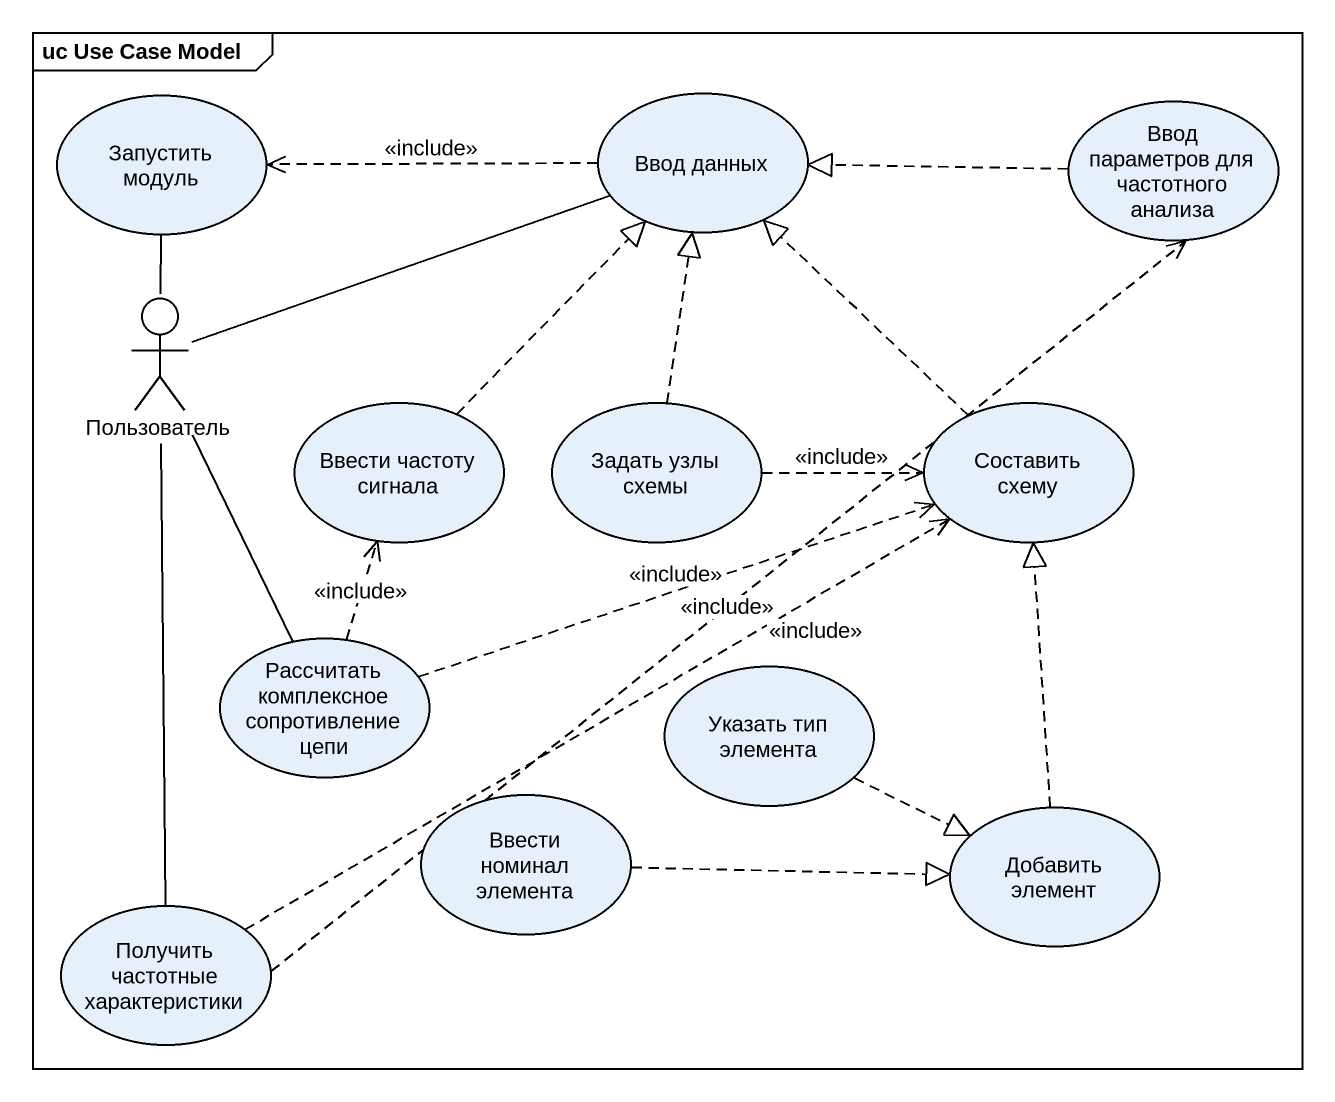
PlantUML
@startuml
mainframe uc Use Case Model
usecase "Запустить модуль" as Запустить_модуль
usecase "Ввод данных" as Ввод_данных
usecase "Ввод параметров для частотного анализа" as Ввод_параметров_для
actor Пользователь
usecase "Ввести частоту сигнала" as Ввести_частоту_сигнала
usecase "Задать узлы схемы" as Задать_узлы_схемы
usecase "Составить схему" as Составить_схему
usecase "Рассчитать комплексное сопротивление цепи" as Рассчитать_комплексное
usecase "Указать тип элемента" as Указать_тип_элемента
usecase "Ввести номинал элемента" as Ввести_номинал_элемента
usecase "Добавить элемент" as Добавить_элемент
usecase "Получить частотные характеристики" as Получить_частотные
Ввод_данных .left.> Запустить_модуль : <<include>>
Ввод_параметров_для .left.|> Ввод_данных
Пользователь -up- Запустить_модуль
Пользователь -right- Ввод_данных
Пользователь -- Рассчитать_комплексное
Пользователь -- Получить_частотные
Ввести_частоту_сигнала .up.|> Ввод_данных
Задать_узлы_схемы .up.|> Ввод_данных
Задать_узлы_схемы .right.> Составить_схему : <<include>>
Составить_схему .up.|> Ввод_данных
Рассчитать_комплексное .up.> Ввести_частоту_сигнала : <<include>>
Рассчитать_комплексное .right.> Составить_схему : <<include>>
Указать_тип_элемента .right.|> Добавить_элемент
Ввести_номинал_элемента .right.|> Добавить_элемент
Добавить_элемент .up.|> Составить_схему
Получить_частотные .up.> Ввод_параметров_для : <<include>>
Получить_частотные .right.> Составить_схему : <<include>>
@enduml
